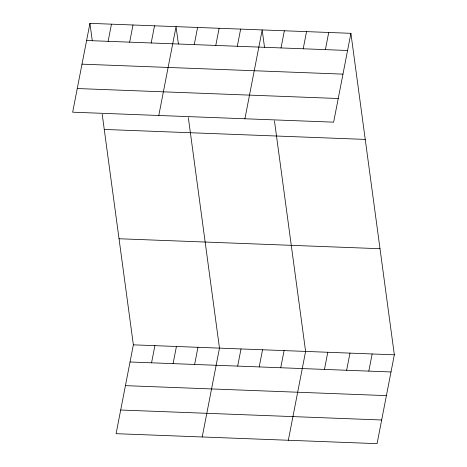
<?xml version="1.0" encoding="UTF-8"?>
<svg xmlns="http://www.w3.org/2000/svg" width="467" height="467" viewBox="0 0 467 467"><rect width="100%" height="100%" fill="white"/><g stroke="black" fill="none" stroke-linecap="round" stroke-linejoin="round"><path stroke-width="0.7" d="M89.933 23.35L72.659 112.191L333.636 122.161L350.904 33.32L89.933 23.35L92.268 40.67M108.128 41.329L111.461 24.173M129.657 42.153L132.99 24.996M151.185 42.97L154.524 25.819M158.786 115.483L176.053 26.642L178.394 43.962M102.215 114.287L133.364 344.839L116.096 433.68L377.067 443.65L394.341 354.809L350.904 33.32M194.249 44.616L197.582 27.465M151.559 362.812L154.892 345.662M215.777 45.439L219.116 28.283M173.088 363.635L176.421 346.485M237.312 46.262L240.645 29.106M194.622 364.458L197.955 347.302M244.906 118.776L262.174 29.929L264.515 47.249M202.217 436.972L219.484 348.125L188.335 117.573M281.023 47.932L284.356 30.775M237.68 366.105L241.013 348.948M303.206 48.778L306.539 31.628M259.214 366.928L262.547 349.771M325.388 49.625L328.721 32.474M280.743 367.751L284.076 350.594M288.337 440.258L305.605 351.418L274.462 120.865M324.454 369.42L327.787 352.264M346.637 370.267L349.976 353.11M368.819 371.113L372.158 353.963M86.593 40.506L347.571 50.477M81.999 64.16L342.976 74.13M77.259 88.537L338.236 98.508M104.264 129.441L365.241 139.411M119.032 238.748L380.004 248.718M133.364 344.839L394.341 354.809M130.03 361.989L391.002 371.96M125.43 385.649L386.407 395.619M120.69 410.02L381.667 419.991"/></g></svg>
